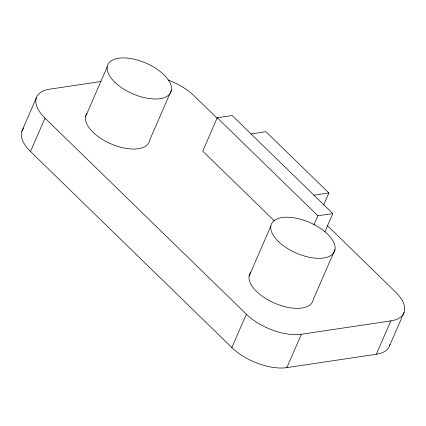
<?xml version="1.0" encoding="UTF-8"?>
<svg xmlns="http://www.w3.org/2000/svg" width="426" height="426" viewBox="0 0 426 426"><rect width="100%" height="100%" fill="white"/><g stroke="black" fill="none" stroke-linecap="round" stroke-linejoin="round"><path stroke-width="0.64" d="M21.875 131.139L36.38 97.778M389.939 344.522A41.636 20.251 23.5 0 1 376.334 354.256L286.858 367.622A41.636 20.251 23.5 0 1 231.861 347.568L30.502 151.507L45.007 118.14A41.636 20.251 23.5 0 1 49.666 89.178L100.983 81.515M85.488 116.804L107.251 66.76M171.417 90.158L149.654 140.202A34.352 16.705 23.5 0 1 111.277 143.983A34.352 16.705 23.5 0 1 86.904 113.337M324.91 231.76L332.823 213.564L232.143 115.531L217.228 117.757L202.723 151.118L274.435 220.945M249.093 276.107L270.856 226.062M231.861 347.568L246.366 314.207L45.007 118.14M313.951 224.891L317.908 215.79L332.823 213.564M323.584 205.087L328.856 192.951L265.936 131.682L251.02 133.913M335.017 249.46L313.259 299.505A34.352 16.705 23.5 0 1 274.296 303.03A34.352 16.705 23.5 0 1 250.887 272.134M286.858 367.622L301.363 334.256L390.844 320.895A41.636 20.251 23.5 0 0 395.498 291.932L327.429 225.652M376.334 354.256L390.844 320.895M389.62 345.662L404.125 312.295M313.946 195.183L328.856 192.951M217.228 117.757L317.908 215.79M216.988 118.119L194.139 95.866A41.636 20.251 23.5 0 0 167.919 79.955M301.363 334.256A41.636 20.251 23.5 0 1 246.366 314.207M30.502 151.507A41.636 20.251 23.5 0 1 23.616 128.05M114.727 82.133A34.352 16.705 23.5 0 0 169.617 94.13A34.352 16.705 23.5 0 0 133.652 59.113A34.352 16.705 23.5 0 0 114.727 82.133M278.327 241.435A34.352 16.705 23.5 0 0 333.223 253.433A34.352 16.705 23.5 0 0 297.257 218.41A34.352 16.705 23.5 0 0 278.327 241.435"/></g></svg>
